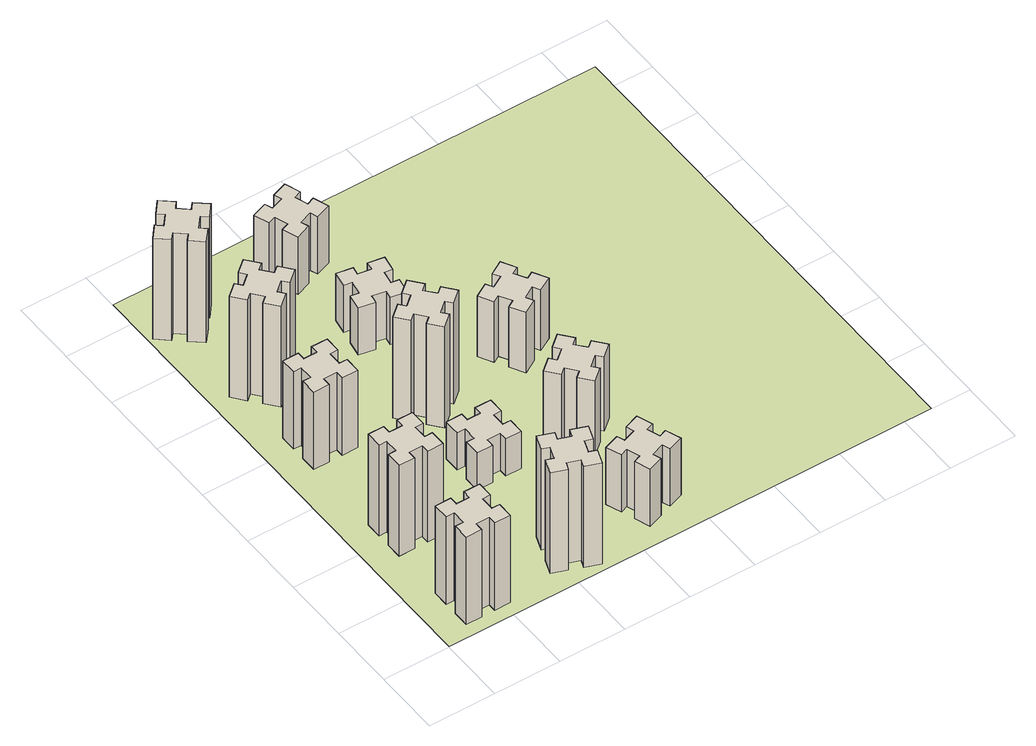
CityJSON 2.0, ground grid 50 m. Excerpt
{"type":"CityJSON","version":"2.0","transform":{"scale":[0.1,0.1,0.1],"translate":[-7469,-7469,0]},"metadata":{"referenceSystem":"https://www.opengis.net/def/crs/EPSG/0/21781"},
"CityObjects":{
"building1":{"type":"Building","attributes":{"class":"1000","function":"1000","usage":"1000","yearOfConstruction":2016,"roofType":"1000","measuredHeight":78,"storeysAboveGround":30,"storeysBelowGround":0},"geometry":[{"type":"Solid","lod":"1","boundaries":[[[[0,1,2,3,4,5,6,7,8,9,10,11,12,13,14,15,16,17,18,19]],[[17,16,20,21]],[[16,15,22,20]],[[15,14,23,22]],[[14,13,24,23]],[[13,12,25,24]],[[12,11,26,25]],[[11,10,27,26]],[[10,9,28,27]],[[9,8,29,28]],[[8,7,30,29]],[[7,6,31,30]],[[6,5,32,31]],[[5,4,33,32]],[[4,3,34,33]],[[3,2,35,34]],[[2,1,36,35]],[[1,0,37,36]],[[0,19,38,37]],[[19,18,39,38]],[[18,17,21,39]],[[24,25,26,27,28,29,30,31,32,33,34,35,36,37,38,39,21,20,22,23]]]]}]},
"building2":{"type":"Building","attributes":{"class":"1000","function":"1000","usage":"1000","yearOfConstruction":2016,"roofType":"1000","measuredHeight":81,"storeysAboveGround":30,"storeysBelowGround":0},"geometry":[{"type":"Solid","lod":"1","boundaries":[[[[40,41,42,43,44,45,46,47,48,49,50,51,52,53,54,55,56,57,58,59]],[[57,56,60,61]],[[56,55,62,60]],[[55,54,63,62]],[[54,53,64,63]],[[53,52,65,64]],[[52,51,66,65]],[[51,50,67,66]],[[50,49,68,67]],[[49,48,69,68]],[[48,47,70,69]],[[47,46,71,70]],[[46,45,72,71]],[[45,44,73,72]],[[44,43,74,73]],[[43,42,75,74]],[[42,41,76,75]],[[41,40,77,76]],[[40,59,78,77]],[[59,58,79,78]],[[58,57,61,79]],[[64,65,66,67,68,69,70,71,72,73,74,75,76,77,78,79,61,60,62,63]]]]}]},
"building3":{"type":"Building","attributes":{"class":"1000","function":"1000","usage":"1000","yearOfConstruction":2016,"roofType":"1000","measuredHeight":69,"storeysAboveGround":30,"storeysBelowGround":0},"geometry":[{"type":"Solid","lod":"1","boundaries":[[[[80,81,82,83,84,85,86,87,88,89,90,91,92,93,94,95,96,97,98,99]],[[97,96,100,101]],[[96,95,102,100]],[[95,94,103,102]],[[94,93,104,103]],[[93,92,105,104]],[[92,91,106,105]],[[91,90,107,106]],[[90,89,108,107]],[[89,88,109,108]],[[88,87,110,109]],[[87,86,111,110]],[[86,85,112,111]],[[85,84,113,112]],[[84,83,114,113]],[[83,82,115,114]],[[82,81,116,115]],[[81,80,117,116]],[[80,99,118,117]],[[99,98,119,118]],[[98,97,101,119]],[[104,105,106,107,108,109,110,111,112,113,114,115,116,117,118,119,101,100,102,103]]]]}]},
"building4":{"type":"Building","attributes":{"class":"1000","function":"1000","usage":"1000","yearOfConstruction":2016,"roofType":"1000","measuredHeight":90,"storeysAboveGround":30,"storeysBelowGround":0},"geometry":[{"type":"Solid","lod":"1","boundaries":[[[[120,121,122,123,124,125,126,127,128,129,130,131,132,133,134,135,136,137,138,139]],[[137,136,140,141]],[[136,135,142,140]],[[135,134,143,142]],[[134,133,144,143]],[[133,132,145,144]],[[132,131,146,145]],[[131,130,147,146]],[[130,129,148,147]],[[129,128,149,148]],[[128,127,150,149]],[[127,126,151,150]],[[126,125,152,151]],[[125,124,153,152]],[[124,123,154,153]],[[123,122,155,154]],[[122,121,156,155]],[[121,120,157,156]],[[120,139,158,157]],[[139,138,159,158]],[[138,137,141,159]],[[144,145,146,147,148,149,150,151,152,153,154,155,156,157,158,159,141,140,142,143]]]]}]},
"building5":{"type":"Building","attributes":{"class":"1000","function":"1000","usage":"1000","yearOfConstruction":2016,"roofType":"1000","measuredHeight":90,"storeysAboveGround":30,"storeysBelowGround":0},"geometry":[{"type":"Solid","lod":"1","boundaries":[[[[160,161,162,163,164,165,166,167,168,169,170,171,172,173,174,175,176,177,178,179]],[[177,176,180,181]],[[176,175,182,180]],[[175,174,183,182]],[[174,173,184,183]],[[173,172,185,184]],[[172,171,186,185]],[[171,170,187,186]],[[170,169,188,187]],[[169,168,189,188]],[[168,167,190,189]],[[167,166,191,190]],[[166,165,192,191]],[[165,164,193,192]],[[164,163,194,193]],[[163,162,195,194]],[[162,161,196,195]],[[161,160,197,196]],[[160,179,198,197]],[[179,178,199,198]],[[178,177,181,199]],[[184,185,186,187,188,189,190,191,192,193,194,195,196,197,198,199,181,180,182,183]]]]}]},
"building6":{"type":"Building","attributes":{"class":"1000","function":"1000","usage":"1000","yearOfConstruction":2016,"roofType":"1000","measuredHeight":90,"storeysAboveGround":30,"storeysBelowGround":0},"geometry":[{"type":"Solid","lod":"1","boundaries":[[[[200,201,202,203,204,205,206,207,208,209,210,211,212,213,214,215,216,217,218,219]],[[217,216,220,221]],[[216,215,222,220]],[[215,214,223,222]],[[214,213,224,223]],[[213,212,225,224]],[[212,211,226,225]],[[211,210,227,226]],[[210,209,228,227]],[[209,208,229,228]],[[208,207,230,229]],[[207,206,231,230]],[[206,205,232,231]],[[205,204,233,232]],[[204,203,234,233]],[[203,202,235,234]],[[202,201,236,235]],[[201,200,237,236]],[[200,219,238,237]],[[219,218,239,238]],[[218,217,221,239]],[[224,225,226,227,228,229,230,231,232,233,234,235,236,237,238,239,221,220,222,223]]]]}]},
"building7":{"type":"Building","attributes":{"class":"1000","function":"1000","usage":"1000","yearOfConstruction":2016,"roofType":"1000","measuredHeight":33,"storeysAboveGround":30,"storeysBelowGround":0},"geometry":[{"type":"Solid","lod":"1","boundaries":[[[[240,241,242,243,244,245,246,247,248,249,250,251,252,253,254,255,256,257,258,259]],[[257,256,260,261]],[[256,255,262,260]],[[255,254,263,262]],[[254,253,264,263]],[[253,252,265,264]],[[252,251,266,265]],[[251,250,267,266]],[[250,249,268,267]],[[249,248,269,268]],[[248,247,270,269]],[[247,246,271,270]],[[246,245,272,271]],[[245,244,273,272]],[[244,243,274,273]],[[243,242,275,274]],[[242,241,276,275]],[[241,240,277,276]],[[240,259,278,277]],[[259,258,279,278]],[[258,257,261,279]],[[264,265,266,267,268,269,270,271,272,273,274,275,276,277,278,279,261,260,262,263]]]]}]},
"building8":{"type":"Building","attributes":{"class":"1000","function":"1000","usage":"1000","yearOfConstruction":2016,"roofType":"1000","measuredHeight":90,"storeysAboveGround":30,"storeysBelowGround":0},"geometry":[{"type":"Solid","lod":"1","boundaries":[[[[280,281,282,283,284,285,286,287,288,289,290,291,292,293,294,295,296,297,298,299]],[[297,296,300,301]],[[296,295,302,300]],[[295,294,303,302]],[[294,293,304,303]],[[293,292,305,304]],[[292,291,306,305]],[[291,290,307,306]],[[290,289,308,307]],[[289,288,309,308]],[[288,287,310,309]],[[287,286,311,310]],[[286,285,312,311]],[[285,284,313,312]],[[284,283,314,313]],[[283,282,315,314]],[[282,281,316,315]],[[281,280,317,316]],[[280,299,318,317]],[[299,298,319,318]],[[298,297,301,319]],[[304,305,306,307,308,309,310,311,312,313,314,315,316,317,318,319,301,300,302,303]]]]}]},
"building9":{"type":"Building","attributes":{"class":"1000","function":"1000","usage":"1000","yearOfConstruction":2016,"roofType":"1000","measuredHeight":51,"storeysAboveGround":30,"storeysBelowGround":0},"geometry":[{"type":"Solid","lod":"1","boundaries":[[[[320,321,322,323,324,325,326,327,328,329,330,331,332,333,334,335,336,337,338,339]],[[337,336,340,341]],[[336,335,342,340]],[[335,334,343,342]],[[334,333,344,343]],[[333,332,345,344]],[[332,331,346,345]],[[331,330,347,346]],[[330,329,348,347]],[[329,328,349,348]],[[328,327,350,349]],[[327,326,351,350]],[[326,325,352,351]],[[325,324,353,352]],[[324,323,354,353]],[[323,322,355,354]],[[322,321,356,355]],[[321,320,357,356]],[[320,339,358,357]],[[339,338,359,358]],[[338,337,341,359]],[[344,345,346,347,348,349,350,351,352,353,354,355,356,357,358,359,341,340,342,343]]]]}]},
"building10":{"type":"Building","attributes":{"class":"1000","function":"1000","usage":"1000","yearOfConstruction":2016,"roofType":"1000","measuredHeight":42,"storeysAboveGround":30,"storeysBelowGround":0},"geometry":[{"type":"Solid","lod":"1","boundaries":[[[[360,361,362,363,364,365,366,367,368,369,370,371,372,373,374,375,376,377,378,379]],[[377,376,380,381]],[[376,375,382,380]],[[375,374,383,382]],[[374,373,384,383]],[[373,372,385,384]],[[372,371,386,385]],[[371,370,387,386]],[[370,369,388,387]],[[369,368,389,388]],[[368,367,390,389]],[[367,366,391,390]],[[366,365,392,391]],[[365,364,393,392]],[[364,363,394,393]],[[363,362,395,394]],[[362,361,396,395]],[[361,360,397,396]],[[360,379,398,397]],[[379,378,399,398]],[[378,377,381,399]],[[384,385,386,387,388,389,390,391,392,393,394,395,396,397,398,399,381,380,382,383]]]]}]},
"building11":{"type":"Building","attributes":{"class":"1000","function":"1000","usage":"1000","yearOfConstruction":2016,"roofType":"1000","measuredHeight":66,"storeysAboveGround":30,"storeysBelowGround":0},"geometry":[{"type":"Solid","lod":"1","boundaries":[[[[400,401,402,403,404,405,406,407,408,409,410,411,412,413,414,415,416,417,418,419]],[[417,416,420,421]],[[416,415,422,420]],[[415,414,423,422]],[[414,413,424,423]],[[413,412,425,424]],[[412,411,426,425]],[[411,410,427,426]],[[410,409,428,427]],[[409,408,429,428]],[[408,407,430,429]],[[407,406,431,430]],[[406,405,432,431]],[[405,404,433,432]],[[404,403,434,433]],[[403,402,435,434]],[[402,401,436,435]],[[401,400,437,436]],[[400,419,438,437]],[[419,418,439,438]],[[418,417,421,439]],[[424,425,426,427,428,429,430,431,432,433,434,435,436,437,438,439,421,420,422,423]]]]}]},
"building12":{"type":"Building","attributes":{"class":"1000","function":"1000","usage":"1000","yearOfConstruction":2016,"roofType":"1000","measuredHeight":51,"storeysAboveGround":30,"storeysBelowGround":0},"geometry":[{"type":"Solid","lod":"1","boundaries":[[[[440,441,442,443,444,445,446,447,448,449,450,451,452,453,454,455,456,457,458,459]],[[457,456,460,461]],[[456,455,462,460]],[[455,454,463,462]],[[454,453,464,463]],[[453,452,465,464]],[[452,451,466,465]],[[451,450,467,466]],[[450,449,468,467]],[[449,448,469,468]],[[448,447,470,469]],[[447,446,471,470]],[[446,445,472,471]],[[445,444,473,472]],[[444,443,474,473]],[[443,442,475,474]],[[442,441,476,475]],[[441,440,477,476]],[[440,459,478,477]],[[459,458,479,478]],[[458,457,461,479]],[[464,465,466,467,468,469,470,471,472,473,474,475,476,477,478,479,461,460,462,463]]]]}]},
"building13":{"type":"Building","attributes":{"class":"1000","function":"1000","usage":"1000","yearOfConstruction":2016,"roofType":"1000","measuredHeight":54,"storeysAboveGround":30,"storeysBelowGround":0},"geometry":[{"type":"Solid","lod":"1","boundaries":[[[[480,481,482,483,484,485,486,487,488,489,490,491,492,493,494,495,496,497,498,499]],[[497,496,500,501]],[[496,495,502,500]],[[495,494,503,502]],[[494,493,504,503]],[[493,492,505,504]],[[492,491,506,505]],[[491,490,507,506]],[[490,489,508,507]],[[489,488,509,508]],[[488,487,510,509]],[[487,486,511,510]],[[486,485,512,511]],[[485,484,513,512]],[[484,483,514,513]],[[483,482,515,514]],[[482,481,516,515]],[[481,480,517,516]],[[480,499,518,517]],[[499,498,519,518]],[[498,497,501,519]],[[504,505,506,507,508,509,510,511,512,513,514,515,516,517,518,519,501,500,502,503]]]]}]},
"landuse1":{"type":"LandUse","attributes":{"name":"plot1","function":"1010"},"geometry":[{"type":"MultiSurface","lod":"1","boundaries":[[[520,521,522,523]]]}]}
},
"vertices":[
[265,325,0],[265,225,0],[205,225,0],[205,105,0],[325,105,0],[325,165,0],[425,165,0],[425,105,0],[545,105,0],[545,225,0],[485,225,0],[485,325,0],[545,325,0],[545,445,0],[425,445,0],[425,385,0],[325,385,0],[325,445,0],[205,445,0],[205,325,0],[325,385,780],[325,445,780],[425,385,780],[425,445,780],[545,445,780],[545,325,780],[485,325,780],[485,225,780],[545,225,780],[545,105,780],[425,105,780],[425,165,780],[325,165,780],[325,105,780],[205,105,780],[205,225,780],[265,225,780],[265,325,780],[205,325,780],[205,445,780],
[265,1065,0],[265,965,0],[205,965,0],[205,845,0],[325,845,0],[325,905,0],[425,905,0],[425,845,0],[545,845,0],[545,965,0],[485,965,0],[485,1065,0],[545,1065,0],[545,1185,0],[425,1185,0],[425,1125,0],[325,1125,0],[325,1185,0],[205,1185,0],[205,1065,0],[325,1125,810],[325,1185,810],[425,1125,810],[425,1185,810],[545,1185,810],[545,1065,810],[485,1065,810],[485,965,810],[545,965,810],[545,845,810],[425,845,810],[425,905,810],[325,905,810],[325,845,810],[205,845,810],[205,965,810],[265,965,810],[265,1065,810],[205,1065,810],[205,1185,810],
[425,2065,0],[325,2065,0],[325,2125,0],[205,2125,0],[205,2005,0],[265,2005,0],[265,1905,0],[205,1905,0],[205,1785,0],[325,1785,0],[325,1845,0],[425,1845,0],[425,1785,0],[545,1785,0],[545,1905,0],[485,1905,0],[485,2005,0],[545,2005,0],[545,2125,0],[425,2125,0],[485,2005,690],[545,2005,690],[485,1905,690],[545,1905,690],[545,1785,690],[425,1785,690],[425,1845,690],[325,1845,690],[325,1785,690],[205,1785,690],[205,1905,690],[265,1905,690],[265,2005,690],[205,2005,690],[205,2125,690],[325,2125,690],[325,2065,690],[425,2065,690],[425,2125,690],[545,2125,690],
[492,2628,0],[427,2704,0],[473,2743,0],[396,2835,0],[304,2758,0],[343,2712,0],[266,2647,0],[228,2693,0],[136,2616,0],[213,2524,0],[259,2563,0],[323,2486,0],[277,2448,0],[354,2356,0],[446,2433,0],[408,2479,0],[484,2543,0],[523,2497,0],[615,2574,0],[538,2666,0],[484,2543,900],[523,2497,900],[408,2479,900],[446,2433,900],[354,2356,900],[277,2448,900],[323,2486,900],[259,2563,900],[213,2524,900],[136,2616,900],[228,2693,900],[266,2647,900],[343,2712,900],[304,2758,900],[396,2835,900],[473,2743,900],[427,2704,900],[492,2628,900],[538,2666,900],[615,2574,900],
[1029,360,0],[995,266,0],[939,287,0],[897,174,0],[1010,133,0],[1031,189,0],[1125,155,0],[1104,99,0],[1217,57,0],[1258,170,0],[1202,191,0],[1236,285,0],[1292,264,0],[1333,377,0],[1220,418,0],[1200,362,0],[1106,396,0],[1127,452,0],[1014,493,0],[973,380,0],[1106,396,900],[1127,452,900],[1200,362,900],[1220,418,900],[1333,377,900],[1292,264,900],[1236,285,900],[1202,191,900],[1258,170,900],[1217,57,900],[1104,99,900],[1125,155,900],[1031,189,900],[1010,133,900],[897,174,900],[939,287,900],[995,266,900],[1029,360,900],[973,380,900],[1014,493,900],
[384,3387,0],[308,3452,0],[346,3498,0],[254,3575,0],[177,3483,0],[223,3444,0],[159,3368,0],[113,3406,0],[36,3314,0],[128,3237,0],[166,3283,0],[243,3219,0],[204,3173,0],[296,3096,0],[373,3188,0],[327,3226,0],[392,3303,0],[438,3264,0],[515,3356,0],[423,3433,0],[392,3303,900],[438,3264,900],[327,3226,900],[373,3188,900],[296,3096,900],[204,3173,900],[243,3219,900],[166,3283,900],[128,3237,900],[36,3314,900],[113,3406,900],[159,3368,900],[223,3444,900],[177,3483,900],[254,3575,900],[346,3498,900],[308,3452,900],[384,3387,900],[423,3433,900],[515,3356,900],
[1165,1325,0],[1065,1325,0],[1065,1385,0],[945,1385,0],[945,1265,0],[1005,1265,0],[1005,1165,0],[945,1165,0],[945,1045,0],[1065,1045,0],[1065,1105,0],[1165,1105,0],[1165,1045,0],[1285,1045,0],[1285,1165,0],[1225,1165,0],[1225,1265,0],[1285,1265,0],[1285,1385,0],[1165,1385,0],[1225,1265,330],[1285,1265,330],[1225,1165,330],[1285,1165,330],[1285,1045,330],[1165,1045,330],[1165,1105,330],[1065,1105,330],[1065,1045,330],[945,1045,330],[945,1165,330],[1005,1165,330],[1005,1265,330],[945,1265,330],[945,1385,330],[1065,1385,330],[1065,1325,330],[1165,1325,330],[1165,1385,330],[1285,1385,330],
[1083,1972,0],[1006,1907,0],[968,1953,0],[876,1876,0],[953,1784,0],[999,1823,0],[1063,1746,0],[1017,1708,0],[1094,1616,0],[1186,1693,0],[1148,1739,0],[1224,1803,0],[1263,1757,0],[1355,1834,0],[1278,1926,0],[1232,1888,0],[1167,1964,0],[1213,2003,0],[1136,2095,0],[1044,2018,0],[1167,1964,900],[1213,2003,900],[1232,1888,900],[1278,1926,900],[1355,1834,900],[1263,1757,900],[1224,1803,900],[1148,1739,900],[1186,1693,900],[1094,1616,900],[1017,1708,900],[1063,1746,900],[999,1823,900],[953,1784,900],[876,1876,900],[968,1953,900],[1006,1907,900],[1083,1972,900],[1044,2018,900],[1136,2095,900],
[1765,496,0],[1671,462,0],[1650,518,0],[1537,477,0],[1579,364,0],[1635,385,0],[1669,291,0],[1613,270,0],[1654,157,0],[1767,199,0],[1746,255,0],[1840,289,0],[1860,233,0],[1973,274,0],[1932,387,0],[1876,366,0],[1842,460,0],[1898,480,0],[1857,593,0],[1744,552,0],[1842,460,510],[1898,480,510],[1876,366,510],[1932,387,510],[1973,274,510],[1860,233,510],[1840,289,510],[1746,255,510],[1767,199,510],[1654,157,510],[1613,270,510],[1669,291,510],[1635,385,510],[1579,364,510],[1537,477,510],[1650,518,510],[1671,462,510],[1765,496,510],[1744,552,510],[1857,593,510],
[1315,2527,0],[1332,2625,0],[1391,2615,0],[1412,2733,0],[1294,2754,0],[1284,2695,0],[1185,2712,0],[1196,2771,0],[1077,2792,0],[1057,2674,0],[1116,2664,0],[1098,2565,0],[1039,2576,0],[1018,2457,0],[1137,2437,0],[1147,2496,0],[1245,2478,0],[1235,2419,0],[1353,2398,0],[1374,2517,0],[1245,2478,420],[1235,2419,420],[1147,2496,420],[1137,2437,420],[1018,2457,420],[1039,2576,420],[1098,2565,420],[1116,2664,420],[1057,2674,420],[1077,2792,420],[1196,2771,420],[1185,2712,420],[1284,2695,420],[1294,2754,420],[1412,2733,420],[1391,2615,420],[1332,2625,420],[1315,2527,420],[1374,2517,420],[1353,2398,420],
[1788,999,0],[1864,1063,0],[1903,1017,0],[1995,1094,0],[1918,1186,0],[1872,1148,0],[1807,1224,0],[1853,1263,0],[1776,1355,0],[1684,1278,0],[1723,1232,0],[1646,1167,0],[1608,1213,0],[1516,1136,0],[1593,1044,0],[1639,1083,0],[1703,1006,0],[1657,968,0],[1734,876,0],[1826,953,0],[1703,1006,660],[1657,968,660],[1639,1083,660],[1593,1044,660],[1516,1136,660],[1608,1213,660],[1646,1167,660],[1723,1232,660],[1684,1278,660],[1776,1355,660],[1853,1263,660],[1807,1224,660],[1872,1148,660],[1918,1186,660],[1995,1094,660],[1903,1017,660],[1864,1063,660],[1788,999,660],[1826,953,660],[1734,876,660],
[1125,3456,0],[1031,3422,0],[1010,3478,0],[897,3437,0],[939,3324,0],[995,3345,0],[1029,3251,0],[973,3230,0],[1014,3117,0],[1127,3159,0],[1106,3215,0],[1200,3249,0],[1220,3193,0],[1333,3234,0],[1292,3347,0],[1236,3326,0],[1202,3420,0],[1258,3440,0],[1217,3553,0],[1104,3512,0],[1202,3420,510],[1258,3440,510],[1236,3326,510],[1292,3347,510],[1333,3234,510],[1220,3193,510],[1200,3249,510],[1106,3215,510],[1127,3159,510],[1014,3117,510],[973,3230,510],[1029,3251,510],[995,3345,510],[939,3324,510],[897,3437,510],[1010,3478,510],[1031,3422,510],[1125,3456,510],[1104,3512,510],[1217,3553,510],
[1844,2076,0],[1757,2026,0],[1727,2078,0],[1623,2018,0],[1683,1914,0],[1735,1944,0],[1785,1857,0],[1733,1827,0],[1793,1723,0],[1897,1783,0],[1867,1835,0],[1954,1885,0],[1984,1833,0],[2088,1893,0],[2028,1997,0],[1976,1967,0],[1926,2054,0],[1978,2084,0],[1918,2188,0],[1814,2128,0],[1926,2054,540],[1978,2084,540],[1976,1967,540],[2028,1997,540],[2088,1893,540],[1984,1833,540],[1954,1885,540],[1867,1835,540],[1897,1783,540],[1793,1723,540],[1733,1827,540],[1785,1857,540],[1735,1944,540],[1683,1914,540],[1623,2018,540],[1727,2078,540],[1757,2026,540],[1844,2076,540],[1814,2128,540],[1918,2188,540],
[5,3705,0],[3705,3705,0],[3705,5,0],[5,5,0]
]}
